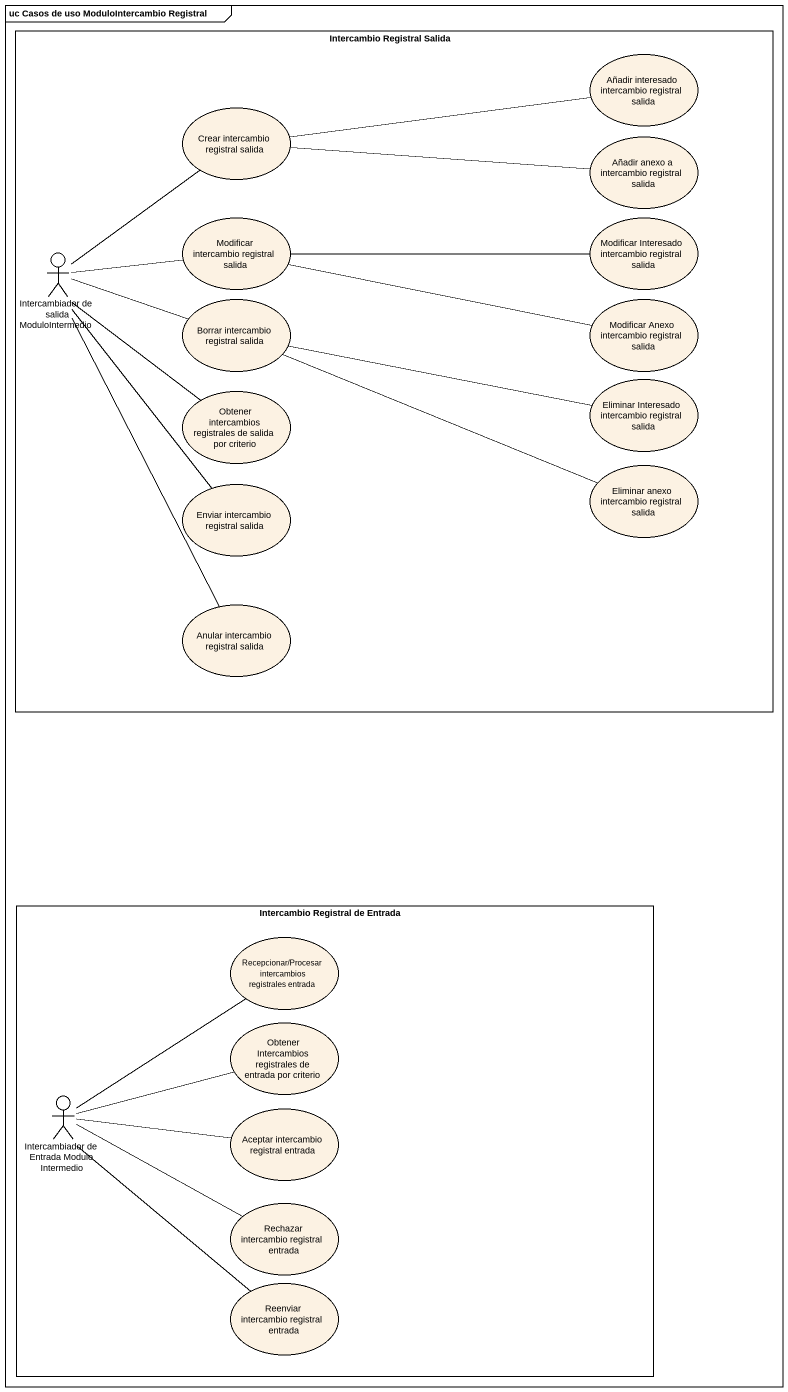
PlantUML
@startuml
mainframe uc Casos de uso ModuloIntercambio Registral
rectangle "Intercambio Registral Salida" as Intercambio_Registral_Salida {
  usecase "Añadir interesado intercambio registral salida" as Añadir_interesado
  usecase "Crear intercambio registral salida" as Crear_intercambio_registral
  usecase "Añadir anexo a intercambio registral salida" as Añadir_anexo_a_intercambio
  usecase "Modificar intercambio registral salida" as Modificar_intercambio
  usecase "Modificar Interesado intercambio registral salida" as Modificar_Interesado
  actor "Intercambiador de salida ModuloIntermedio" as Intercambiador_de_salida
  usecase "Borrar intercambio registral salida" as Borrar_intercambio
  usecase "Modificar Anexo intercambio registral salida" as Modificar_Anexo_intercambio
  usecase "Eliminar Interesado intercambio registral salida" as Eliminar_Interesado
  usecase "Obtener intercambios registrales de salida por criterio" as Obtener_intercambios
  usecase "Eliminar anexo intercambio registral salida" as Eliminar_anexo_intercambio
  usecase "Enviar intercambio registral salida" as Enviar_intercambio
  usecase "Anular intercambio registral salida" as Anular_intercambio
}
rectangle "Intercambio Registral de Entrada" as Intercambio_Registral_de {
  usecase "Recepcionar/Procesar intercambios registrales entrada" as Recepcionar_Procesar
  usecase "Obtener Intercambios registrales de entrada por criterio" as Obtener_Intercambios
  actor "Intercambiador de Entrada Modulo Intermedio" as Intercambiador_de_Entrada
  usecase "Aceptar intercambio registral entrada" as Aceptar_intercambio
  usecase "Rechazar intercambio registral entrada" as Rechazar_intercambio
  usecase "Reenviar intercambio registral entrada" as Reenviar_intercambio
}
Crear_intercambio_registral -right- Añadir_interesado
Crear_intercambio_registral -right- Añadir_anexo_a_intercambio
Modificar_intercambio -right- Modificar_Interesado
Modificar_intercambio -right- Modificar_Anexo_intercambio
Intercambiador_de_salida -up- Crear_intercambio_registral
Intercambiador_de_salida -right- Modificar_intercambio
Intercambiador_de_salida -right- Borrar_intercambio
Intercambiador_de_salida -- Obtener_intercambios
Intercambiador_de_salida -- Enviar_intercambio
Intercambiador_de_salida -- Anular_intercambio
Borrar_intercambio -right- Eliminar_Interesado
Borrar_intercambio -right- Eliminar_anexo_intercambio
Intercambiador_de_Entrada -up- Recepcionar_Procesar
Intercambiador_de_Entrada -right- Obtener_Intercambios
Intercambiador_de_Entrada -right- Aceptar_intercambio
Intercambiador_de_Entrada -right- Rechazar_intercambio
Intercambiador_de_Entrada -- Reenviar_intercambio
@enduml
